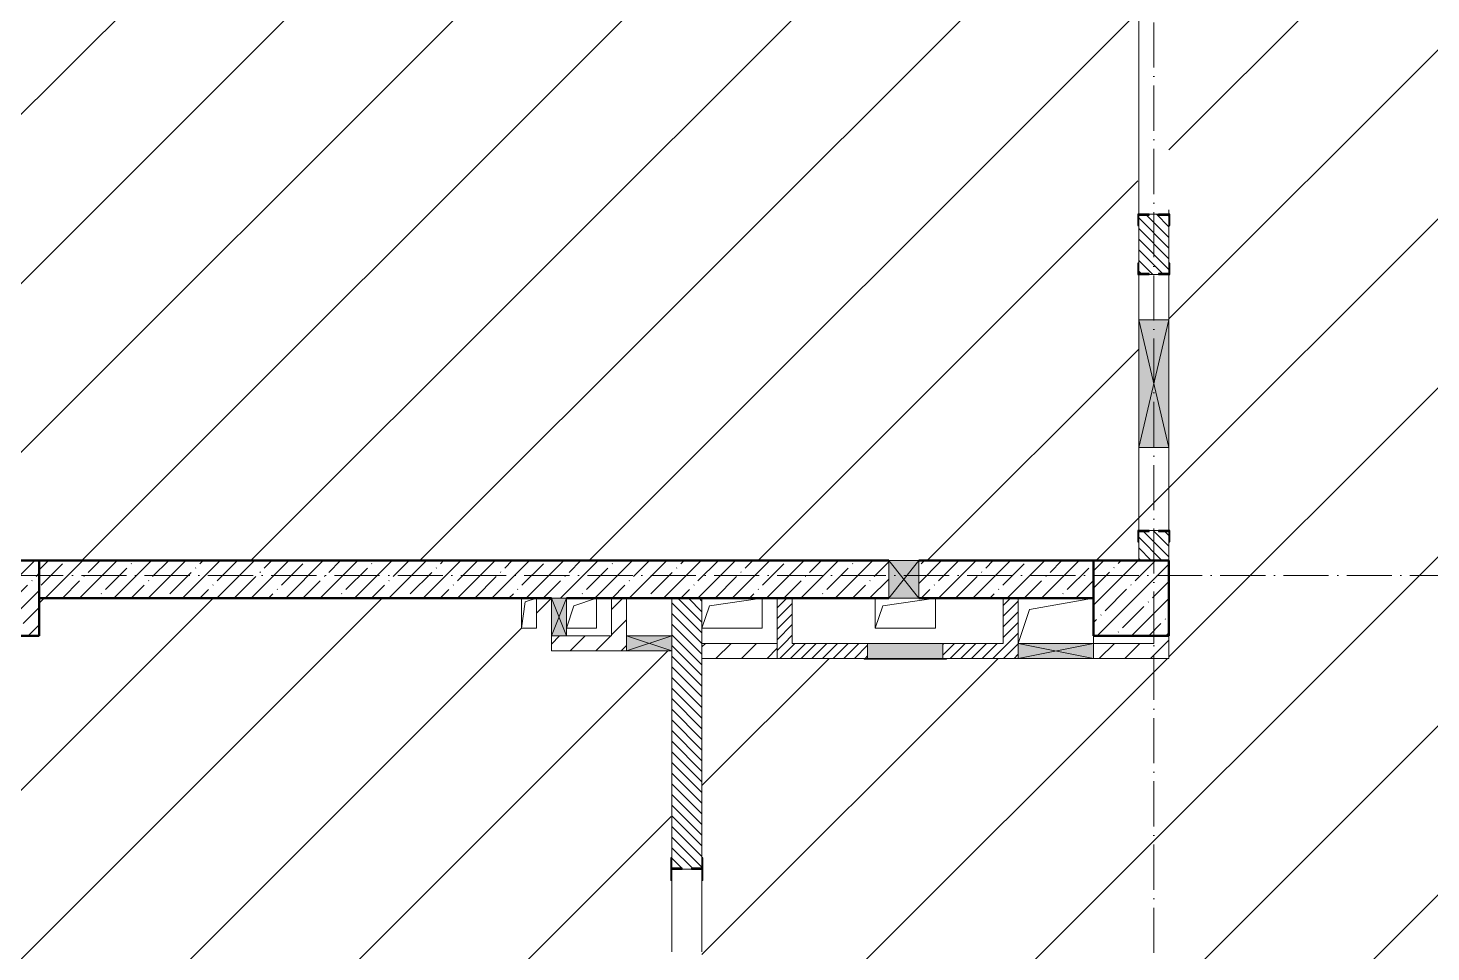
# Model space of a CAD drawing. Header units: millimetres. Extents: x -17017 to 628417, y -109036 to 199237.
# Drawn here: x 514543 to 523858, y 155865 to 162003 of the extents above; entities that cross this region are included whole.
import ezdxf

# ---------------------------------------------------------------- set-up
doc = ezdxf.new("R2010")
doc.units = ezdxf.units.MM
doc.linetypes.add('50_200_ШТРИХ_1Т_ш5_п1_п1_', pattern=[700, 500, -100, 0, -100])
for name, color, linetype, lineweight in [('3.1) ЖБ окна 1.2 м', 102, 'Continuous', 30), ('A-DETL-GENF-OTLN', 7, 'Continuous', 9), ('A-FLOR-____-OTLN', 7, 'Continuous', 9), ('A-GENM-____-MCUT', 7, 'Continuous', 25), ('A-GENM-____-OTLN', 7, 'Continuous', 9), ('A-GENM-____-OTLN-1', 7, 'Continuous', 25), ('A-GLAZ-____-OTLN', 7, 'Continuous', 9), ('A-WALL-____-MCUT', 7, 'Continuous', 13), ('A-WALL-____-MCUT-2', 7, 'Continuous', 50), ('A-WALL-____-PATT-1', 7, 'Continuous', 9), ('A-WALL-FNSH-MCUT-1', 7, 'Continuous', 9), ('I-WALL-____-OTLN', 7, 'Continuous', 9), ('S-COLS-____-MCUT', 7, 'Continuous', 50), ('S-COLS-____-OTLN', 7, 'Continuous', 9), ('S-GRID-____-OTLN-1', 7, '50_200_ШТРИХ_1Т_ш5_п1_п1_', 9), ('стяжа', 7, 'Continuous', 30)]:
    doc.layers.add(name, color=color, linetype=linetype, lineweight=lineweight)
doc.layers.add('A-GLAZ-____-OTLN-1', color=7, linetype='Continuous', lineweight=9, true_color=0xc0c0c0)
pattern_1 = [(135, (516567.8, 90784.41), (-35.35534, -35.35534), [])]
pattern_2 = [(45, (516567.8, 90784.41), (-35.35534, 35.35534), [])]
pattern_3 = [(45, (516567.8, 90784.41), (-84.85281, 84.85281), [])]
pattern_4 = [(45, (473308.1, 27070.75), (-561.266, 561.266), [])]

# ---------------------------------------------------------------- blocks, each defined once
blk = doc.blocks.new('BSC_Колонна _Прямоугольная - 500х500-V22-АР1_План отверстий 2 этажа в осях 1-64_Ю-ЯЯ')
at = {"layer": 'S-COLS-____-OTLN'}
h = blk.add_hatch(dxfattribs=at)
h.set_pattern_fill('FP_31', color=256, style=0, pattern_type=2)
h.set_pattern_definition([(45, (2200, -67431.04), (-114.04925, 114.04925), []), (45, (2314.05, -67431.04), (-114.04925, 114.04925), [201.613, -40.323, 3.353, -36.97])])
h.paths.add_polyline_path([(-250, -250), (250, -250), (250, 250), (-250, 250)], flags=0)
at = {"layer": 'S-COLS-____-MCUT'}
for p, q in [((250, 250), (-250, 250)), ((-250, 250), (-250, -250)), ((250, -250), (250, 250)), ((-250, -250), (250, -250))]:
    blk.add_line(p, q, dxfattribs=at)
blk = doc.blocks.new('BSC_Колонна _Прямоугольная - 500х500-V23-АР1_План отверстий 2 этажа в осях 1-64_Ю-ЯЯ')
at = {"layer": 'S-COLS-____-OTLN'}
h = blk.add_hatch(dxfattribs=at)
h.set_pattern_fill('FP_32', color=256, style=0, pattern_type=2)
h.set_pattern_definition([(45, (-5300, -67431.04), (-114.04925, 114.04925), []), (45, (-5185.95, -67431.04), (-114.04925, 114.04925), [201.613, -40.323, 3.353, -36.97])])
h.paths.add_polyline_path([(-250, -250), (250, -250), (250, 250), (-250, 250)], flags=0)
at = {"layer": 'S-COLS-____-MCUT'}
for p, q in [((250, 250), (-250, 250)), ((-250, 250), (-250, -250)), ((250, -250), (250, 250)), ((-250, -250), (250, -250))]:
    blk.add_line(p, q, dxfattribs=at)
blk = doc.blocks.new('154_Стойка_СКБ_Уголок - СМ-2180_200-28268025-АР1_План отверстий 2 этажа в осях 1-64_Ю-ЯЯ')
at = {"layer": 'A-GENM-____-MCUT'}
for p, q in [((125, 156), (125, 81)), ((200, 156), (125, 156)), ((131, 81), (131, 150)), ((131, 150), (200, 150)), ((200, 150), (200, 156)), ((125, 81), (131, 81)), ((131, 19), (125, 19)), ((125, 19), (125, -56)), ((131, -50), (131, 19)), ((125, -56), (200, -56)), ((200, -50), (131, -50)), ((200, -56), (200, -50))]:
    blk.add_line(p, q, dxfattribs=at)
blk = doc.blocks.new('Стойка_Влож_Уголок_Опорный - Уголок-28213941-АР1_План отверстий 2 этажа в осях 1-64_Ю-ЯЯ')
at = {"layer": 'A-GENM-____-OTLN'}
for p, q in [((-212, -6), (-212, 0)), ((0, 0), (0, -6)), ((-212, -75), (-212, -6)), ((-212, -6), (-206, -6)), ((-212, -75), (-206, -75)), ((-6, -6), (0, -6)), ((-6, -75), (0, -75)), ((0, -6), (0, -75))]:
    blk.add_line(p, q, dxfattribs=at)
blk = doc.blocks.new('Фахверк_СКБ_Уголок - 200_3960_зеркало-28268689-АР1_План отверстий 2 этажа в осях 1-64_Ю-ЯЯ')
at = {"layer": 'A-GENM-____-MCUT'}
for p, q in [((200, 156), (125, 156)), ((125, 156), (125, 81)), ((131, 81), (131, 150)), ((131, 150), (200, 150)), ((200, 150), (200, 156)), ((125, 81), (131, 81)), ((131, 19), (125, 19)), ((125, 19), (125, -56)), ((131, -50), (131, 19)), ((125, -56), (200, -56)), ((200, -50), (131, -50)), ((200, -56), (200, -50))]:
    blk.add_line(p, q, dxfattribs=at)
blk = doc.blocks.new('Фахверк_СКБ_Уголок - 200_3960-28268576-АР1_План отверстий 2 этажа в осях 1-64_Ю-ЯЯ')
at = {"layer": 'A-GENM-____-MCUT'}
for p, q in [((200, 156), (125, 156)), ((125, 156), (125, 81)), ((131, 81), (131, 150)), ((131, 150), (200, 150)), ((200, 150), (200, 156)), ((125, 81), (131, 81)), ((131, 19), (125, 19)), ((125, 19), (125, -56)), ((131, -50), (131, 19)), ((125, -56), (200, -56)), ((200, -50), (131, -50)), ((200, -56), (200, -50))]:
    blk.add_line(p, q, dxfattribs=at)
blk = doc.blocks.new('AR_Отверстие прямоугольное _в плите_ - AR_Отверстие прямоугольное _в плите_-V166-АР1_План отверстий 2 этажа в осях 1-64_Ю-ЯЯ')
at = {"layer": 'A-GENM-____-OTLN'}
for p, q in [((-50, 100), (-50, -100)), ((-25, 75), (50, 100)), ((50, -100), (50, 100)), ((-50, -100), (-25, 75)), ((-50, -100), (50, -100))]:
    blk.add_line(p, q, dxfattribs=at)
blk = doc.blocks.new('AR_Отверстие прямоугольное _в плите_ - AR_Отверстие прямоугольное _в плите_-V187-АР1_План отверстий 2 этажа в осях 1-64_Ю-ЯЯ')
at = {"layer": 'A-GENM-____-OTLN'}
for p, q in [((250, 150), (-250, 150)), ((-175, 75), (250, 150)), ((-249.9, -149.7), (-175, 75)), ((250, -149.7), (250, -99.7))]:
    blk.add_line(p, q, dxfattribs=at)
blk = doc.blocks.new('AR_Отверстие прямоугольное _в плите_ - AR_Отверстие прямоугольное _в плите_-V192-АР1_План отверстий 2 этажа в осях 1-64_Ю-ЯЯ')
at = {"layer": 'A-GENM-____-OTLN'}
for p, q in [((-50, 50), (100, 100)), ((100, -100), (100, 100)), ((-100, -100), (-50, 50)), ((-100, -100), (100, -100))]:
    blk.add_line(p, q, dxfattribs=at)
blk = doc.blocks.new('AR_Отверстие прямоугольное _в плите_ - AR_Отверстие прямоугольное _в плите_-30459223-АР1_План отверстий 2 этажа в осях 1-64_Ю-ЯЯ')
at = {"layer": 'A-GENM-____-OTLN'}
for p, q in [((-150, 50), (200, 100)), ((200, -100), (200, 100)), ((-200, -100), (-150, 50)), ((-200, -100), (200, -100))]:
    blk.add_line(p, q, dxfattribs=at)
blk = doc.blocks.new('AR_Отверстие прямоугольное _в плите_ - AR_Отверстие прямоугольное _в плите_-V202-АР1_План отверстий 2 этажа в осях 1-64_Ю-ЯЯ')
at = {"layer": 'A-GENM-____-OTLN'}
for p, q in [((-200, 100), (-200, -100)), ((-150, 50), (200, 100)), ((200, -100), (200, 100)), ((-200, -100), (-150, 50)), ((-200, -100), (200, -100))]:
    blk.add_line(p, q, dxfattribs=at)
blk = doc.blocks.new('AR_Отверстие прямоугольное _в стене_ - AR_Отверстие прямоугольное _в стене__ВК-32405659-АР1_План отверстий 2 этажа в осях 1-64_Ю-ЯЯ')
at = {"layer": 'A-GLAZ-____-OTLN-1'}
blk.add_hatch(color=256, dxfattribs=at).paths.add_polyline_path([(100, -125), (100, 125), (-100, 125), (-100, -125)], flags=0)
at = {"layer": 'A-DETL-GENF-OTLN'}
for p, q in [((-100, -125), (-100, 125)), ((-100, 125), (100, 125)), ((100, 125), (-100, -125)), ((-100, 125), (100, -125)), ((100, 125), (-100, 125)), ((-100, 125), (-100, -125)), ((100, 125), (100, -125)), ((100, -125), (100, 125)), ((100, -125), (-100, -125)), ((-100, -125), (100, -125))]:
    blk.add_line(p, q, dxfattribs=at)
blk = doc.blocks.new('AR_Отверстие Ниша - Лючок-32406216-АР1_План отверстий 2 этажа в осях 1-64_Ю-ЯЯ')
at = {"layer": 'A-GLAZ-____-OTLN'}
blk.add_hatch(color=256, dxfattribs=at).paths.add_polyline_path([(250, -50), (250, 50), (-250, 50), (-250, -50)], flags=0)
for p, q in [((250, 50), (-250, 50)), ((-250, 50), (-250, -50)), ((250, -50), (250, 50)), ((-250, -50), (250, -50))]:
    blk.add_line(p, q, dxfattribs=at)
blk = doc.blocks.new('Л_Общий_Лючок - Лючок-29683801-АР1_План отверстий 2 этажа в осях 1-64_Ю-ЯЯ')
at = {"layer": 'A-GLAZ-____-OTLN-1'}
blk.add_hatch(color=256, dxfattribs=at).paths.add_polyline_path([(-24, 0), (524, 0), (524, 6), (-24, 6)], flags=0)
at = {"layer": 'A-GLAZ-____-OTLN'}
for p, q in [((524, 6), (-24, 6)), ((-24, 6), (-24, 0)), ((524, 6), (524, 0))]:
    blk.add_line(p, q, dxfattribs=at)
blk = doc.blocks.new('AR_Отверстие прямоугольное _в стене__БезПР - AR_Отверстие прямоугольное _в стене__БезПР-36788609-АР1_План отверстий 2 этажа в осях 1-64_Ю-ЯЯ')
at = {"layer": 'A-GLAZ-____-OTLN'}
blk.add_hatch(color=256, dxfattribs=at).paths.add_polyline_path([(-125, -50), (125, -50), (125, 50), (-125, 50)], flags=0)
at = {"layer": 'A-DETL-GENF-OTLN'}
for p, q in [((-125, -50), (-125, 50)), ((-125, 50), (125, 50)), ((125, 50), (-125, -50)), ((-125, 50), (125, -50)), ((125, 50), (-125, 50)), ((-125, 50), (-125, -50)), ((125, 50), (125, -50)), ((125, -50), (125, 50)), ((125, -50), (-125, -50)), ((-125, -50), (125, -50))]:
    blk.add_line(p, q, dxfattribs=at)
blk = doc.blocks.new('AR_Отверстие прямоугольное _в стене__БезПР - AR_Отверстие прямоугольное _в стене__БезПР-36428157-АР1_План отверстий 2 этажа в осях 1-64_Ю-ЯЯ')
at = {"layer": 'A-GLAZ-____-OTLN'}
blk.add_hatch(color=256, dxfattribs=at).paths.add_polyline_path([(150, -50), (150, 50), (-150, 50), (-150, -50)], flags=0)
at = {"layer": 'A-DETL-GENF-OTLN'}
for p, q in [((-150, -50), (-150, 50)), ((-150, 50), (150, 50)), ((150, 50), (-150, -50)), ((-150, 50), (150, -50)), ((150, 50), (-150, 50)), ((-150, 50), (-150, -50)), ((150, 50), (150, -50)), ((150, -50), (150, 50)), ((150, -50), (-150, -50)), ((-150, -50), (150, -50))]:
    blk.add_line(p, q, dxfattribs=at)
at = {"layer": 'A-GLAZ-____-OTLN'}
blk.add_line((150, 50), (-150, 50), dxfattribs=at)
blk = doc.blocks.new('AR_Отверстие прямоугольное _в стене_ - AR_Отверстие прямоугольное _в стене__ОВ-36798040-АР1_План отверстий 2 этажа в осях 1-64_Ю-ЯЯ')
at = {"layer": 'A-GLAZ-____-OTLN'}
blk.add_hatch(color=256, dxfattribs=at).paths.add_polyline_path([(425, -100), (425, 100), (-425, 100), (-425, -100)], flags=0)
at = {"layer": 'A-DETL-GENF-OTLN'}
for p, q in [((-425, -100), (-425, 100)), ((-425, 100), (425, 100)), ((425, 100), (-425, -100)), ((-425, 100), (425, -100)), ((425, 100), (-425, 100)), ((-425, 100), (-425, -100)), ((425, 100), (425, -100)), ((425, -100), (425, 100)), ((425, -100), (-425, -100)), ((-425, -100), (425, -100))]:
    blk.add_line(p, q, dxfattribs=at)
blk = doc.blocks.new('AR_Отверстие прямоугольное _в стене__БезПР - AR_Отверстие прямоугольное _в стене__БезПР-36788837-АР1_План отверстий 2 этажа в осях 1-64_Ю-ЯЯ')
at = {"layer": 'A-GLAZ-____-OTLN'}
blk.add_hatch(color=256, dxfattribs=at).paths.add_polyline_path([(250, -50), (250, 50), (-250, 50), (-250, -50)], flags=0)
at = {"layer": 'A-DETL-GENF-OTLN'}
for p, q in [((-250, -50), (-250, 50)), ((-250, 50), (250, 50)), ((250, 50), (-250, -50)), ((-250, 50), (250, -50)), ((250, 50), (-250, 50)), ((-250, 50), (-250, -50)), ((250, 50), (250, -50)), ((250, -50), (250, 50)), ((250, -50), (-250, -50)), ((-250, -50), (250, -50))]:
    blk.add_line(p, q, dxfattribs=at)
at = {"layer": 'A-GLAZ-____-OTLN'}
blk.add_line((250, 50), (-250, 50), dxfattribs=at)
blk = doc.blocks.new('2этаж')
at = {"layer": 'S-GRID-____-OTLN-1', "color": 251, "ltscale": 0.6, "true_color": 0x636466}
for p, q in [((-10141.7, 511907.5), (-10141.7, 549908.8)), ((88482.7, 526597), (-20260.4, 526597))]:
    blk.add_line(p, q, dxfattribs=at)

msp = doc.modelspace()

# ---------------------------------------------------------------- hatches: boundary and pattern name
at = {"layer": 'A-WALL-____-PATT-1'}
h = msp.add_hatch(dxfattribs=at)
h.set_pattern_fill('FP_6', color=256, style=0, pattern_type=2)
h.set_pattern_definition(pattern_1)
h.paths.add_polyline_path([(522117.8, 158465.5), (522117.8, 158659.5), (522048.8, 158659.5), (522048.8, 158665.5), (521986.8, 158665.5), (521986.8, 158659.5), (521917.8, 158659.5), (521917.8, 158465.5), (522111.8, 158465.5)], flags=0)
h.paths.add_polyline_path([(521986.8, 160365.5), (522048.8, 160365.5), (522048.8, 160371.5), (522117.8, 160371.5), (522117.8, 160759.5), (522048.8, 160759.5), (522048.8, 160765.5), (521986.8, 160765.5), (521986.8, 160759.5), (521917.8, 160759.5), (521917.8, 160371.5), (521986.8, 160371.5)], flags=0)
h.paths.add_polyline_path([(522048.8, 162565.5), (522048.8, 162571.5), (522117.8, 162571.5), (522117.8, 163815.5), (521917.8, 163815.5), (521917.8, 162571.5), (521986.8, 162571.5), (521986.8, 162565.5)], flags=0)
h = msp.add_hatch(dxfattribs=at)
h.set_pattern_fill('FP_13', color=256, style=0, pattern_type=2)
h.set_pattern_definition([(45, (516567.8, 90784.41), (-114.04925, 114.04925), []), (45, (516681.85, 90784.41), (-114.04925, 114.04925), [201.612, -40.322, 3.353, -36.97])])
h.paths.add_polyline_path([(521617.8, 158215.5), (521617.8, 158465.5), (520457.8, 158465.5), (520457.8, 158215.5)], flags=0)
h.paths.add_polyline_path([(520257.8, 158215.5), (520257.8, 158465.5), (514617.8, 158465.5), (514617.8, 158215.5), (520087.6, 158215.5)], flags=0)
h = msp.add_hatch(dxfattribs=at)
h.set_pattern_fill('FP_4', color=256, style=0, pattern_type=2)
h.set_pattern_definition(pattern_3)
h.paths.add_polyline_path([(518517.8, 157965.5), (518517.8, 158215.5), (518417.8, 158215.5), (518417.8, 157965.5)], flags=0)
h = msp.add_hatch(dxfattribs=at)
h.set_pattern_fill('FP_6', color=256, style=0, pattern_type=2)
h.set_pattern_definition(pattern_1)
h.paths.add_polyline_path([(519017.8, 152815.5), (519017.8, 155259.5), (518948.8, 155259.5), (518948.8, 155265.5), (518886.8, 155265.5), (518886.8, 155259.5), (518817.8, 155259.5), (518817.8, 152815.5)], flags=0)
h.paths.add_polyline_path([(518948.8, 156415.5), (518948.8, 156421.5), (519017.8, 156421.5), (519017.8, 158215.5), (518817.8, 158215.5), (518817.8, 156421.5), (518886.8, 156421.5), (518886.8, 156415.5)], flags=0)
h = msp.add_hatch(dxfattribs=at)
h.set_pattern_fill('FP_5', color=256, style=0, pattern_type=2)
h.set_pattern_definition(pattern_2)
h.paths.add_polyline_path([(519617.8, 157915.5), (519617.8, 158215.5), (519517.8, 158215.5), (519517.8, 157915.5)], flags=0)
h = msp.add_hatch(dxfattribs=at)
h.set_pattern_fill('FP_5', color=256, style=0, pattern_type=2)
h.set_pattern_definition(pattern_2)
h.paths.add_polyline_path([(521117.8, 157915.5), (521117.8, 158215.5), (521017.8, 158215.5), (521017.8, 157915.5)], flags=0)
h = msp.add_hatch(dxfattribs=at)
h.set_pattern_fill('FP_4', color=256, style=0, pattern_type=2)
h.set_pattern_definition(pattern_3)
h.paths.add_polyline_path([(518117.8, 157865.5), (518117.8, 157965.5), (518017.8, 157965.5), (518017.8, 157865.5)], flags=0)
h = msp.add_hatch(dxfattribs=at)
h.set_pattern_fill('FP_4', color=256, style=0, pattern_type=2)
h.set_pattern_definition(pattern_3)
h.paths.add_polyline_path([(518517.8, 157865.5), (518517.8, 157965.5), (518117.8, 157965.5), (518117.8, 157865.5), (518320.1, 157865.5)], flags=0)
h = msp.add_hatch(dxfattribs=at)
h.set_pattern_fill('FP_4', color=256, style=0, pattern_type=2)
h.set_pattern_definition(pattern_3)
h.paths.add_polyline_path([(519517.8, 157815.5), (519517.8, 157915.5), (519017.8, 157915.5), (519017.8, 157815.5)], flags=0)
h = msp.add_hatch(dxfattribs=at)
h.set_pattern_fill('FP_5', color=256, style=0, pattern_type=2)
h.set_pattern_definition(pattern_2)
h.paths.add_polyline_path([(520087.6, 157815.5), (520117.8, 157815.5), (520117.8, 157915.5), (519517.8, 157915.5), (519517.8, 157815.5)], flags=0)
h.paths.add_polyline_path([(520617.8, 157815.5), (521117.8, 157815.5), (521117.8, 157915.5), (520617.8, 157915.5), (520617.8, 157848.8)], flags=0)
h = msp.add_hatch(dxfattribs=at)
h.set_pattern_fill('FP_4', color=256, style=0, pattern_type=2)
h.set_pattern_definition(pattern_3)
h.paths.add_polyline_path([(521617.8, 157815.5), (522017.8, 157815.5), (522017.8, 157915.5), (521617.8, 157915.5)], flags=0)
h = msp.add_hatch(dxfattribs=at)
h.set_pattern_fill('FP_4', color=256, style=0, pattern_type=2)
h.set_pattern_definition(pattern_3)
h.paths.add_polyline_path([(522117.8, 157815.5), (522117.8, 157965.5), (522017.8, 157965.5), (522017.8, 157815.5)], flags=0)
at = {"layer": 'стяжа'}
h = msp.add_hatch(dxfattribs=at)
h.set_pattern_fill('ANSI31', color=5, scale=250)
h.set_pattern_definition(pattern_4)
h.paths.add_polyline_path([(523967.8, 173365.5), (523967.8, 173565.5), (523967.8, 173790.5), (523961.8, 173790.5), (523961.8, 173865.5), (523967.8, 175665.5), (523667.8, 175665.5), (523667.8, 176215.5), (522117.8, 176215.5), (522117.8, 175965.5), (522117.8, 175865.5), (521624.5, 175865.5), (520717.8, 175865.5), (520717.8, 176065.5), (514617.8, 176065.5), (514617.8, 175965.5), (514467.8, 175965.5), (514467.8, 175765.5), (514367.8, 175765.5), (514367.8, 175640.5), (514373.8, 175640.5), (514373.8, 175565.5), (514367.8, 173765.5), (514373.8, 173765.5), (514373.8, 173690.5), (514369.7, 173265.5), (514467.8, 173265.5), (514467.8, 173065.5), (514617.8, 173065.5), (514617.8, 172565.5), (514367.8, 172565.5), (514367.8, 170365.5), (514467.8, 170365.5), (514467.8, 169965.5), (514367.8, 169965.5), (514367.8, 167765.5), (514373.8, 167765.5), (514373.8, 167615.5), (514617.8, 167615.5), (516817.8, 167615.5), (516817.8, 168015.5), (519217.8, 168015.5), (519217.8, 167615.5), (521617.8, 167615.5), (522117.8, 167615.5), (522617.8, 167615.5), (523517.8, 167615.5), (523817.8, 167615.5), (523817.8, 167621.5), (523967.8, 167621.5), (523967.8, 167715.5), (523967.8, 167915.5)])
h.paths.add_polyline_path([(522117.8, 172565.5), (521617.8, 172565.5), (521617.8, 173065.5), (522117.8, 173065.5)], flags=16)
h.paths.add_polyline_path([(521317.8, 163015.5), (521317.8, 163115.5), (521317.8, 163165.5), (521317.8, 163615.5), (521317.8, 167415.5), (518192.8, 167415.5), (518192.8, 167409.5), (518117.8, 167409.5), (514617.8, 167415.5), (514617.8, 167615.5), (514117.8, 167615.5), (514117.8, 167115.5), (514117.8, 166571.5), (514186.8, 166571.5), (514298.8, 166565.5), (514298.8, 166571.5), (514367.8, 166571.5), (514367.8, 166640.5), (514373.8, 166640.5), (514373.8, 166565.5), (514367.8, 164765.5), (514373.8, 164765.5), (514373.8, 164665.5), (514467.8, 164665.5), (514467.8, 164315.5), (514617.8, 164315.5), (514617.8, 163815.5), (514367.8, 163815.5), (514367.8, 163640.5), (514373.8, 163640.5), (514373.8, 163565.5), (514367.8, 161765.5), (514373.8, 161765.5), (514373.8, 161690.5), (514367.8, 160640.5), (514373.8, 160640.5), (514373.8, 160565.5), (514367.8, 158765.5), (514373.8, 158765.5), (514373.8, 158690.5), (514367.8, 158465.5), (514617.8, 158465.5), (520257.8, 158465.5), (520457.8, 158465.5), (521617.8, 158465.5), (521917.8, 158465.5), (521917.8, 158590.5), (521911.8, 158590.5), (521911.8, 158665.5), (521986.8, 158665.5), (522117.8, 158665.5), (522117.8, 159215.5), (521917.8, 159215.5), (521917.8, 160065.5), (521917.8, 160365.5), (521911.8, 160365.5), (521911.8, 160440.5), (521917.8, 160690.5), (521911.8, 160690.5), (521911.8, 160765.5), (521917.5, 162490.5), (521911.8, 162490.5), (521911.8, 162559.5), (521911.8, 162565.5), (521911.8, 162640.5), (521913.7, 163015.5)])
h.paths.add_polyline_path([(514468.3, 166915.5), (514368.3, 166915.5), (514368.3, 167082.1), (514468.3, 167115.5)], flags=16)
h = msp.add_hatch(dxfattribs=at)
h.set_pattern_fill('ANSI31', color=5, scale=250)
h.set_pattern_definition(pattern_4)
h.paths.add_polyline_path([(522117.8, 167415.5), (523943.5, 167415.5), (523943.5, 157815.5), (522117.8, 157815.5)])
h.paths.add_polyline_path([(519017.8, 157815.5), (524167.8, 157815.5), (524167.8, 152815.5), (519017.8, 152815.5)])
h.paths.add_polyline_path([(561767.8, 158315.5), (524167.8, 158315.5), (524167.8, 153965.5), (561767.8, 153965.5)])
h = msp.add_hatch(dxfattribs=at)
h.set_pattern_fill('ANSI31', color=5, scale=250)
h.set_pattern_definition(pattern_4)
h.paths.add_polyline_path([(518817.8, 155190.5), (518811.8, 155190.5), (518811.8, 155265.5), (518811.8, 155271.5), (518811.8, 155340.5), (518817.8, 155565.5), (518817.8, 155865.5), (518817.8, 156340.5), (518811.8, 156340.5), (518811.8, 156409.5), (518811.8, 156415.5), (518811.8, 156490.5), (518817.8, 157865.5), (518517.8, 157865.5), (518017.8, 157865.5), (518017.8, 157965.5), (518017.8, 158215.5), (517918.9, 158215.5), (517918.9, 158015.5), (517818.9, 158015.5), (517818.9, 158215.5), (514617.8, 158215.5), (514617.8, 157965.5), (514467.8, 157965.5), (514467.8, 157665.5), (514373.8, 157665.5), (514373.8, 157565.5), (514367.8, 155765.5), (514373.8, 155765.5), (514373.8, 155690.5), (514370.6, 155165.5), (514467.8, 155165.5), (514467.8, 154965.5), (514367.8, 154965.5), (514367.8, 154690.5), (514373.8, 154690.5), (514373.8, 154615.5), (514367.8, 152815.5), (514617.8, 152815.5), (518817.8, 152815.5)])
h.paths.add_polyline_path([(521467.8, 150165.5), (521467.8, 151065.5), (521467.8, 151365.5), (521467.8, 151665.5), (521467.8, 152615.5), (521092.8, 152615.5), (521092.8, 152609.5), (521017.8, 152609.5), (519317.8, 152611), (519317.8, 152609.5), (519242.8, 152609.5), (514617.8, 152615.5), (514617.8, 152315.5), (514468.8, 152315.5), (514467.8, 152315.1), (514467.8, 152115.1), (514367.8, 152115.1), (514367.8, 151840.5), (514373.8, 151840.5), (514373.8, 151765.5), (514367.8, 149965.5), (514617.8, 149965.5), (514617.8, 149465.5), (514468.8, 149465.5), (514467.8, 149465.1), (514467.8, 149265.1), (514367.8, 149265.1), (514367.8, 148840.5), (514373.8, 148840.5), (514373.8, 148765.5), (514367.8, 146965.5), (514373.8, 146965.5), (514373.8, 146890.5), (514367.8, 146465.5), (514617.8, 146465.5), (514617.8, 146215.5), (518967.8, 146215.5), (518967.8, 148815.5), (518967.8, 148865.5), (519067.8, 148865.5), (519067.8, 148815.5), (519067.8, 146215.5), (521717.8, 146215.5), (521717.8, 148665.5), (521467.8, 148665.5), (521467.8, 148765.5), (521467.8, 148815.5), (521467.8, 149315.5)])
h.paths.add_polyline_path([(534417.8, 149890.5), (534411.8, 149890.5), (534411.8, 149965.5), (534417.8, 153465.5), (534267.8, 153465.5), (534267.8, 153765.5), (534142.8, 153765.5), (534142.8, 153759.5), (534067.8, 153759.5), (532992.8, 153765.1), (532992.8, 153759.5), (532923.8, 153759.5), (532917.8, 153759.5), (532842.8, 153759.5), (532477.8, 153761.5), (532477.8, 153565.5), (532477.8, 153365.5), (532477.8, 153165.5), (532477.8, 152265.5), (532477.8, 152215.5), (532477.8, 150495.5), (533167.8, 150495.5), (533217.8, 150495.5), (533217.8, 150395.5), (533167.8, 150395.5), (530667.8, 150395.5), (530317.8, 150395.5), (530317.8, 149040.5), (530317.8, 148840.5), (530317.8, 148295.5), (530317.8, 148245.5), (530317.8, 147319.5), (530323.8, 147319.5), (530323.8, 146971.5), (530317.8, 146215.5), (532842.8, 146215.5), (532842.8, 146221.5), (532917.8, 146221.5), (533917.8, 146215.5), (533917.8, 146221.5), (533992.8, 146221.5), (534067.8, 146219.8), (534067.8, 146315.5), (534267.8, 146315.5), (534267.8, 146465.5), (534417.8, 146465.5)])
h.paths.add_polyline_path([(531937.8, 148515.5), (531937.8, 148315.5), (531737.8, 148315.5), (531737.8, 148515.5)], flags=16)
h.paths.add_polyline_path([(531572.8, 149240.5), (531552.8, 149240.5), (531552.8, 149390.5), (530352.8, 149390.5), (530352.8, 149410.5), (531552.8, 149410.5), (531552.8, 149560.5), (531572.8, 149560.5)], flags=16)
h.paths.add_polyline_path([(531572.8, 148590.5), (531572.8, 148270.5), (531552.8, 148270.5), (531552.8, 148420.5), (530352.8, 148420.5), (530352.8, 148440.5), (531552.8, 148440.5), (531552.8, 148590.5)], flags=16)
h.paths.add_polyline_path([(531572.8, 150210.5), (531552.8, 150210.5), (531552.8, 150360.5), (531572.8, 150360.5)], flags=16)
h.paths.add_polyline_path([(531572.8, 147620.5), (531572.8, 147300.5), (531552.8, 147300.5), (531552.8, 147450.5), (530352.8, 147450.5), (530352.8, 147470.5), (531552.8, 147470.5), (531552.8, 147620.5)], flags=16)
h.paths.add_polyline_path([(531572.8, 146650.5), (531572.8, 146250.5), (531552.8, 146250.5), (531552.8, 146650.5)], flags=16)
h.paths.add_polyline_path([(532747.8, 153365.5), (532547.8, 153365.5), (532547.8, 153565.5), (532747.8, 153565.5)], flags=16)
h.paths.add_polyline_path([(532047.8, 153265.5), (531647.8, 153265.5), (531647.8, 153365.5), (531647.8, 153759.5), (531547.8, 153759.5), (531541.8, 153759.5), (531472.8, 153759.5), (530622.8, 153765), (530622.8, 153759.5), (530553.8, 153759.5), (530547.8, 153759.5), (530472.8, 153759.5), (530317.8, 153761), (530317.8, 150945.5), (530667.8, 150945.5), (530717.8, 150945.5), (531217.8, 150945.5), (532047.8, 150945.5)], flags=17)
h.paths.add_polyline_path([(541197.8, 153115.5), (540797.8, 153115.5), (540747.8, 153115.5), (540647.8, 153115.5), (540647.8, 153765.5), (540267.8, 153765.5), (540067.8, 153765.5), (539617.8, 153765.5), (539617.8, 153365.5), (539067.8, 153365.5), (538617.8, 153365.5), (537267.8, 153365.5), (537267.8, 153465.5), (537267.8, 153765.5), (536667.8, 153765.5), (535817.8, 153765.5), (535642.8, 153765.5), (535642.8, 153759.5), (535573.8, 153759.5), (535567.8, 153759.5), (535492.8, 153759.5), (535267.8, 153761.3), (535267.8, 153265.5), (534617.8, 153265.5), (534617.8, 149965.5), (534623.8, 149965.5), (534623.8, 149890.5), (534617.8, 146465.5), (534767.8, 146465.5), (534767.8, 146315.5), (534967.8, 146315.5), (534967.8, 146215.5), (535042.8, 146215.5), (535042.8, 146221.5), (535117.8, 146221.5), (536917.8, 146215.5), (536917.8, 146221.5), (536992.8, 146221.5), (537267.8, 146215.5), (537267.8, 146465.5), (537767.8, 146465.5), (537767.8, 146315.5), (537967.8, 146315.5), (537967.8, 146215.5), (538042.8, 146215.5), (538042.8, 146221.5), (538117.8, 146221.5), (539917.8, 146215.5), (539917.8, 146221.5), (539992.8, 146221.5), (541042.8, 146215.5), (541042.8, 146221.5), (541117.8, 146221.5), (542917.8, 146215.5), (542917.8, 146221.5), (542992.8, 146221.5), (543067.8, 146219.8), (543067.8, 146315.5), (543267.8, 146315.5), (543267.8, 146465.5), (543417.8, 146465.5), (543417.8, 149890.5), (543411.8, 149890.5), (543411.8, 149965.5), (543417.2, 153115.5)])
h.paths.add_polyline_path([(551717.8, 153365.5), (551717.8, 153759.5), (551617.8, 153759.5), (551611.8, 153759.5), (551542.8, 153759.5), (550792.8, 153764.9), (550792.8, 153759.5), (550723.8, 153759.5), (550717.8, 153759.5), (550642.8, 153759.5), (550567.8, 153760.1), (550567.8, 153365.5), (549167.8, 153365.5), (549167.8, 153765.5), (548942.8, 153765.5), (548942.8, 153759.5), (548867.8, 153759.5), (548861.8, 153759.5), (548792.8, 153759.5), (548417.8, 153765.5), (547567.8, 153765.5), (547167.8, 153765.5), (547167.8, 153759.5), (547092.8, 153759.5), (546767.8, 153765.5), (546767.8, 153465.5), (546767.8, 153065.5), (543617.8, 153065.5), (543617.8, 149965.5), (543623.8, 149965.5), (543623.8, 149890.5), (543617.8, 146465.5), (543767.8, 146465.5), (543767.8, 146315.5), (543967.8, 146315.5), (543967.8, 146215.5), (544042.8, 146215.5), (544042.8, 146221.5), (544117.8, 146221.5), (545917.8, 146215.5), (545917.8, 146221.5), (545992.8, 146221.5), (546267.8, 146215.5), (546267.8, 146465.5), (546767.8, 146465.5), (546767.8, 146315.5), (546967.8, 146315.5), (546967.8, 146215.5), (547042.8, 146215.5), (547042.8, 146221.5), (547117.8, 146221.5), (548917.8, 146215.5), (548917.8, 146221.5), (548992.8, 146221.5), (550042.8, 146215.5), (550042.8, 146221.5), (550117.8, 146221.5), (551917.8, 146215.5), (551917.8, 146221.5), (551992.8, 146221.5), (552067.8, 146219.8), (552067.8, 146315.5), (552267.8, 146315.5), (552267.8, 146465.5), (552567.8, 146465.5), (552567.8, 149890.5), (552561.8, 149890.5), (552561.8, 149965.5), (552567.6, 153365.5)])
h.paths.add_polyline_path([(561567.8, 153465.5), (561267.8, 153465.5), (561267.8, 153715.5), (560867.8, 153715.5), (559067.8, 153715.5), (558617.8, 153715.5), (558617.8, 153315.5), (558517.8, 153315.5), (558467.8, 153315.5), (558017.8, 153315.5), (557467.8, 153315.5), (557467.8, 153715.5), (556767.8, 153715.5), (556767.8, 153315.5), (556617.8, 153315.5), (556567.8, 153315.5), (556167.8, 153315.5), (555267.8, 153315.5), (555267.8, 153465.5), (555267.8, 153765.5), (554942.8, 153765.5), (554942.8, 153759.5), (554867.8, 153759.5), (554861.8, 153759.5), (554792.8, 153759.5), (554442.8, 153765.5), (553592.8, 153765.5), (553167.8, 153765.5), (553167.8, 153759.5), (553092.8, 153759.5), (552767.8, 153765.5), (552767.8, 153465.5), (552767.8, 149965.5), (552773.8, 149965.5), (552773.8, 149890.5), (552767.8, 146465.5), (552767.8, 146315.5), (552967.8, 146315.5), (552967.8, 146215.5), (553042.8, 146215.5), (553042.8, 146221.5), (553117.8, 146221.5), (554917.8, 146215.5), (554917.8, 146221.5), (554992.8, 146221.5), (555267.8, 146215.5), (555267.8, 146465.5), (555767.8, 146465.5), (555767.8, 146315.5), (555967.8, 146315.5), (555967.8, 146215.5), (556042.8, 146215.5), (556042.8, 146221.5), (556117.8, 146221.5), (557917.8, 146215.5), (557917.8, 146221.5), (557992.8, 146221.5), (559042.8, 146215.5), (559042.8, 146221.5), (559117.8, 146221.5), (560917.8, 146215.5), (560917.8, 146221.5), (560992.8, 146221.5), (561067.8, 146219.8), (561067.8, 146315.5), (561267.8, 146315.5), (561267.8, 146465.5), (561567.8, 146465.5), (561567.8, 149890.5), (561561.8, 149890.5), (561561.8, 149965.5)])
h.paths.add_polyline_path([(570417.8, 151965.5), (570417.8, 152065.5), (570417.8, 152115.5), (570417.8, 152565.5), (570417.8, 153115.5), (566817.8, 153115.5), (566417.8, 153115.5), (566367.8, 153115.5), (566217.8, 153115.5), (566217.8, 153765.5), (565317.8, 153765.5), (565317.8, 153465.5), (564817.8, 153465.5), (564817.8, 153765.5), (564492.8, 153765.5), (564492.8, 153759.5), (564417.8, 153759.5), (564411.8, 153759.5), (564342.8, 153759.5), (564002.8, 153765.5), (563152.8, 153765.5), (562717.8, 153765.5), (562717.8, 153759.5), (562642.8, 153759.5), (562317.8, 153765.5), (562317.8, 153465.5), (562067.8, 153465.5), (562067.8, 146465.5), (562317.8, 146465.5), (562317.8, 146315.5), (562517.8, 146315.5), (562517.8, 146215.5), (562592.8, 146215.5), (562592.8, 146221.5), (562667.8, 146221.5), (564467.8, 146215.5), (564467.8, 146221.5), (564542.8, 146221.5), (564817.8, 146215.5), (564817.8, 146465.5), (565317.8, 146465.5), (565317.8, 146315.5), (565517.8, 146315.5), (565517.8, 146215.5), (565592.8, 146215.5), (565592.8, 146221.5), (565667.8, 146221.5), (567467.8, 146215.5), (567467.8, 146221.5), (567542.8, 146221.5), (568592.8, 146215.5), (568592.8, 146221.5), (568667.8, 146221.5), (570467.8, 146215.5), (570467.8, 146221.5), (570542.8, 146221.5), (570617.8, 146219.8), (570617.8, 146315.5), (570817.8, 146315.5), (570817.8, 146465.5), (570967.8, 146465.5), (570967.8, 149890.5), (570961.8, 149890.5), (570961.8, 149965.5), (570965.2, 151965.5)])
h.paths.add_polyline_path([(579817.8, 153015.5), (579817.8, 153265.5), (579817.8, 153465.5), (579817.8, 153765.5), (578992.8, 153765.5), (578992.8, 153759.5), (578917.8, 153759.5), (577192.8, 153765.2), (577192.8, 153759.5), (577123.8, 153759.5), (577117.8, 153759.5), (577042.8, 153759.5), (576317.8, 153762), (576317.8, 153265.5), (576217.8, 153265.5), (576167.8, 153265.5), (575717.8, 153265.5), (573817.8, 153265.5), (573817.8, 153465.5), (573817.8, 153765.5), (573492.8, 153765.5), (573492.8, 153759.5), (573417.8, 153759.5), (573411.8, 153759.5), (573342.8, 153759.5), (572917.8, 153765.5), (572067.8, 153765.5), (571717.8, 153765.5), (571717.8, 153759.5), (571642.8, 153759.5), (571317.8, 153765.5), (571317.8, 153465.5), (571167.8, 153465.5), (571167.8, 149965.5), (571173.8, 149965.5), (571173.8, 149890.5), (571167.8, 146465.5), (571317.8, 146465.5), (571317.8, 146315.5), (571517.8, 146315.5), (571517.8, 146215.5), (571592.8, 146215.5), (571592.8, 146221.5), (571667.8, 146221.5), (573467.8, 146215.5), (573467.8, 146221.5), (573542.8, 146221.5), (573617.8, 146219.8), (573617.8, 146315.5), (573817.8, 146315.5), (573817.8, 146465.5), (574317.8, 146465.5), (574317.8, 146315.5), (574517.8, 146315.5), (574517.8, 146215.5), (574592.8, 146215.5), (574592.8, 146221.5), (574667.8, 146221.5), (576467.8, 146215.5), (576467.8, 146221.5), (576542.8, 146221.5), (577592.8, 146215.5), (577592.8, 146221.5), (577667.8, 146221.5), (579467.8, 146215.5), (579467.8, 146221.5), (579542.8, 146221.5), (579817.8, 146215.5), (579817.8, 146465.5)])
h.paths.add_polyline_path([(582797.8, 153326.5), (582791.8, 153326.5), (582791.8, 153674.5), (582797.8, 153765.5), (582142.8, 153765.5), (582142.8, 153759.5), (582067.8, 153759.5), (582061.8, 153759.5), (581992.8, 153759.5), (581892.8, 153765.5), (581642.8, 153765.5), (580992.8, 153765.5), (580992.8, 153759.5), (580923.8, 153759.5), (580917.8, 153759.5), (580842.8, 153759.5), (580517.8, 153763.2), (580517.8, 153265.5), (580517.8, 153065.5), (580517.8, 153015.5), (580517.8, 152615.5), (580517.8, 152265.5), (580067.8, 152265.5), (580067.8, 148165.5), (580467.8, 148165.5), (580467.8, 148065.5), (580467.8, 147565.5), (580467.8, 147465.5), (580067.8, 147465.5), (580067.8, 146465.5), (580317.8, 146465.5), (580317.8, 146415.5), (580417.8, 146415.5), (580417.8, 146215.5), (580492.8, 146215.5), (580492.8, 146221.5), (580567.8, 146221.5), (581567.8, 146215.5), (581567.8, 146221.5), (581642.8, 146221.5), (582797.8, 146215.5), (582797.8, 146291.5), (582791.8, 146291.5), (582791.8, 146639.5), (582797.8, 148145.5), (582797.8, 148345.5), (582797.8, 148765.5), (582797.8, 148815.5), (582797.8, 149781.5), (582791.8, 149781.5), (582791.8, 150229.5), (582797.4, 150611.5), (582791.8, 150611.5), (582791.8, 151159.5), (582797.8, 151365.5), (581897.8, 151365.5), (581647.8, 151365.5), (581517.8, 151365.5), (581467.8, 151365.5), (581467.8, 151465.5), (581517.8, 151465.5), (581647.8, 151465.5), (581897.8, 151465.5), (582797.8, 151465.5)])
h.paths.add_polyline_path([(581562.8, 151330.5), (581562.8, 151230.5), (581542.8, 151230.5), (581542.8, 151330.5)], flags=16)
h.paths.add_polyline_path([(580867.8, 153065.5), (580667.8, 153065.5), (580667.8, 153265.5), (580867.8, 153265.5)], flags=16)
h.paths.add_polyline_path([(581562.8, 150580.5), (581562.8, 150480.5), (582762.8, 150480.5), (582762.8, 150460.5), (581562.8, 150460.5), (581562.8, 150360.5), (581542.8, 150360.5), (581542.8, 150580.5)], flags=16)
h.paths.add_polyline_path([(581562.8, 149710.5), (581562.8, 149610.5), (582762.8, 149610.5), (582762.8, 149590.5), (581562.8, 149590.5), (581562.8, 149490.5), (581542.8, 149490.5), (581542.8, 149710.5)], flags=16)
h.paths.add_polyline_path([(581562.8, 148840.5), (581562.8, 148740.5), (582762.8, 148740.5), (582762.8, 148720.5), (581542.8, 148720.5), (581542.8, 148840.5)], flags=16)
h.paths.add_polyline_path([(582367.8, 148345.2), (582567.8, 148345.2), (582567.8, 148145.2), (582367.8, 148145.2)], flags=16)

# ---------------------------------------------------------------- linework, layer by layer
at = {"layer": 'A-FLOR-____-OTLN'}
for p, q in [((518317.8, 158215.5), (518317.8, 158015.5)), ((519417.8, 158215.5), (519417.8, 158015.5)), ((520167.8, 158015.5), (520167.8, 158215.5)), ((520567.8, 158215.5), (520567.8, 158015.5)), ((521117.8, 158215.1), (521617.8, 158215.1)), ((518317.8, 158015.5), (518117.8, 158015.5)), ((519417.8, 158015.5), (519017.8, 158015.5)), ((520567.8, 158015.5), (520167.8, 158015.5)), ((521617.8, 157965.5), (521617.8, 157915.5))]:
    msp.add_line(p, q, dxfattribs=at)
at = {"layer": 'A-WALL-____-MCUT'}
for p, q in [((521917.8, 160690.5), (521917.8, 160440.5)), ((522048.8, 160765.5), (521986.8, 160765.5)), ((522117.8, 160440.5), (522117.8, 160690.5)), ((521986.8, 160365.5), (522048.8, 160365.5)), ((522048.8, 158665.5), (521986.8, 158665.5)), ((521917.8, 158590.5), (521917.8, 158465.5)), ((522117.8, 158465.5), (522117.8, 158590.5)), ((518817.8, 158215.5), (518817.8, 157965.5)), ((519017.8, 156490.5), (519017.8, 158215.5)), ((518817.8, 157865.5), (518817.8, 156490.5)), ((518886.8, 156415.5), (518948.8, 156415.5))]:
    msp.add_line(p, q, dxfattribs=at)
at = {"layer": 'A-WALL-____-MCUT-2'}
for p, q in [((520257.8, 158465.5), (514617.8, 158465.5)), ((521617.8, 158465.5), (520457.8, 158465.5)), ((514617.8, 158215.5), (518017.8, 158215.5)), ((518117.8, 158215.5), (520257.8, 158215.5)), ((520457.8, 158215.5), (521617.8, 158215.5))]:
    msp.add_line(p, q, dxfattribs=at)
at = {"layer": 'A-WALL-FNSH-MCUT-1'}
for p, q in [((518417.8, 158215.5), (518417.8, 157965.5)), ((518517.8, 157965.5), (518517.8, 158215.5)), ((519517.8, 158215.5), (519517.8, 157815.5)), ((519617.8, 157915.5), (519617.8, 158215.5)), ((521017.8, 158215.5), (521017.8, 157915.5)), ((521117.8, 157915.5), (521117.8, 158215.5)), ((518017.8, 157965.5), (518017.8, 157865.5)), ((518417.8, 157965.5), (518117.8, 157965.5)), ((519517.8, 157915.5), (519017.8, 157915.5)), ((520117.8, 157915.5), (519617.8, 157915.5)), ((521017.8, 157915.5), (520617.8, 157915.5)), ((522017.8, 157915.5), (521617.8, 157915.5)), ((522017.8, 157965.5), (522017.8, 157915.5)), ((522117.8, 157815.5), (522117.8, 157965.5)), ((518017.8, 157865.5), (518517.8, 157865.5)), ((519017.8, 157815.5), (520117.8, 157815.5)), ((520617.8, 157815.5), (521117.8, 157815.5)), ((521617.8, 157815.5), (522117.8, 157815.5))]:
    msp.add_line(p, q, dxfattribs=at)
at = {"layer": 'I-WALL-____-OTLN'}
for p, q in [((521917.8, 160765.5), (521917.8, 162565.5)), ((522117.8, 160795.5), (522117.8, 160765.5)), ((521917.8, 160065.5), (521917.8, 160365.5)), ((522117.8, 160365.5), (522117.8, 160065.5)), ((521917.8, 158665.5), (521917.8, 159215.5)), ((522117.8, 159215.5), (522117.8, 158665.5)), ((518817.8, 155865.5), (518817.8, 156415.5)), ((519017.8, 156415.5), (519017.8, 155865.5))]:
    msp.add_line(p, q, dxfattribs=at)

# ---------------------------------------------------------------- block references
at = {"layer": '3.1) ЖБ окна 1.2 м'}
msp.add_blockref('2этаж', (532159.5, -368231.5), dxfattribs=at)
at = {"layer": 'A-GENM-____-OTLN'}
for name, p in [('AR_Отверстие прямоугольное _в плите_ - AR_Отверстие прямоугольное _в плите_-V166-АР1_План отверстий 2 этажа в осях 1-64_Ю-ЯЯ', (517868.9, 158115.5)), ('AR_Отверстие прямоугольное _в плите_ - AR_Отверстие прямоугольное _в плите_-V192-АР1_План отверстий 2 этажа в осях 1-64_Ю-ЯЯ', (518217.8, 158115.5)), ('AR_Отверстие прямоугольное _в плите_ - AR_Отверстие прямоугольное _в плите_-30459223-АР1_План отверстий 2 этажа в осях 1-64_Ю-ЯЯ', (519217.8, 158115.5)), ('AR_Отверстие прямоугольное _в плите_ - AR_Отверстие прямоугольное _в плите_-V202-АР1_План отверстий 2 этажа в осях 1-64_Ю-ЯЯ', (520367.8, 158115.5)), ('AR_Отверстие прямоугольное _в плите_ - AR_Отверстие прямоугольное _в плите_-V187-АР1_План отверстий 2 этажа в осях 1-64_Ю-ЯЯ', (521367.8, 158065.1)), ('Стойка_Влож_Уголок_Опорный - Уголок-28213941-АР1_План отверстий 2 этажа в осях 1-64_Ю-ЯЯ', (519023.8, 156415.5))]:
    msp.add_blockref(name, p, dxfattribs=at)
at = {"layer": 'A-GENM-____-OTLN-1'}
for name, p, rotation in [('Фахверк_СКБ_Уголок - 200_3960_зеркало-28268689-АР1_План отверстий 2 этажа в осях 1-64_Ю-ЯЯ', (521967.8, 160890.5), 269.9999999999999), ('Фахверк_СКБ_Уголок - 200_3960-28268576-АР1_План отверстий 2 этажа в осях 1-64_Ю-ЯЯ', (522067.8, 160240.5), 89.99999999999991), ('Фахверк_СКБ_Уголок - 200_3960_зеркало-28268689-АР1_План отверстий 2 этажа в осях 1-64_Ю-ЯЯ', (521967.8, 158790.5), 269.9999999999999), ('154_Стойка_СКБ_Уголок - СМ-2180_200-28268025-АР1_План отверстий 2 этажа в осях 1-64_Ю-ЯЯ', (518967.8, 156290.5), 89.99999999999991)]:
    msp.add_blockref(name, p, dxfattribs=dict(at, rotation=rotation))
at = {"layer": 'A-GLAZ-____-OTLN'}
for name, p, rotation in [('AR_Отверстие прямоугольное _в стене_ - AR_Отверстие прямоугольное _в стене__ОВ-36798040-АР1_План отверстий 2 этажа в осях 1-64_Ю-ЯЯ', (522017.8, 159640.5), 269.9999999999999), ('AR_Отверстие прямоугольное _в стене__БезПР - AR_Отверстие прямоугольное _в стене__БезПР-36788609-АР1_План отверстий 2 этажа в осях 1-64_Ю-ЯЯ', (518067.8, 158090.5), 89.9999999999999), ('Л_Общий_Лючок - Лючок-29683801-АР1_План отверстий 2 этажа в осях 1-64_Ю-ЯЯ', (520617.8, 157815.5), 180)]:
    msp.add_blockref(name, p, dxfattribs=dict(at, rotation=rotation))
for name, p in [('AR_Отверстие прямоугольное _в стене_ - AR_Отверстие прямоугольное _в стене__ВК-32405659-АР1_План отверстий 2 этажа в осях 1-64_Ю-ЯЯ', (520357.8, 158340.5)), ('AR_Отверстие прямоугольное _в стене__БезПР - AR_Отверстие прямоугольное _в стене__БезПР-36428157-АР1_План отверстий 2 этажа в осях 1-64_Ю-ЯЯ', (518667.8, 157915.5)), ('AR_Отверстие Ниша - Лючок-32406216-АР1_План отверстий 2 этажа в осях 1-64_Ю-ЯЯ', (520367.8, 157865.5)), ('AR_Отверстие прямоугольное _в стене__БезПР - AR_Отверстие прямоугольное _в стене__БезПР-36788837-АР1_План отверстий 2 этажа в осях 1-64_Ю-ЯЯ', (521367.8, 157865.5))]:
    msp.add_blockref(name, p, dxfattribs=at)
at = {"layer": 'S-COLS-____-OTLN'}
for name, p in [('BSC_Колонна _Прямоугольная - 500х500-V22-АР1_План отверстий 2 этажа в осях 1-64_Ю-ЯЯ', (514367.8, 158215.5)), ('BSC_Колонна _Прямоугольная - 500х500-V23-АР1_План отверстий 2 этажа в осях 1-64_Ю-ЯЯ', (521867.8, 158215.5))]:
    msp.add_blockref(name, p, dxfattribs=at)

doc.saveas('drawing.dxf')
